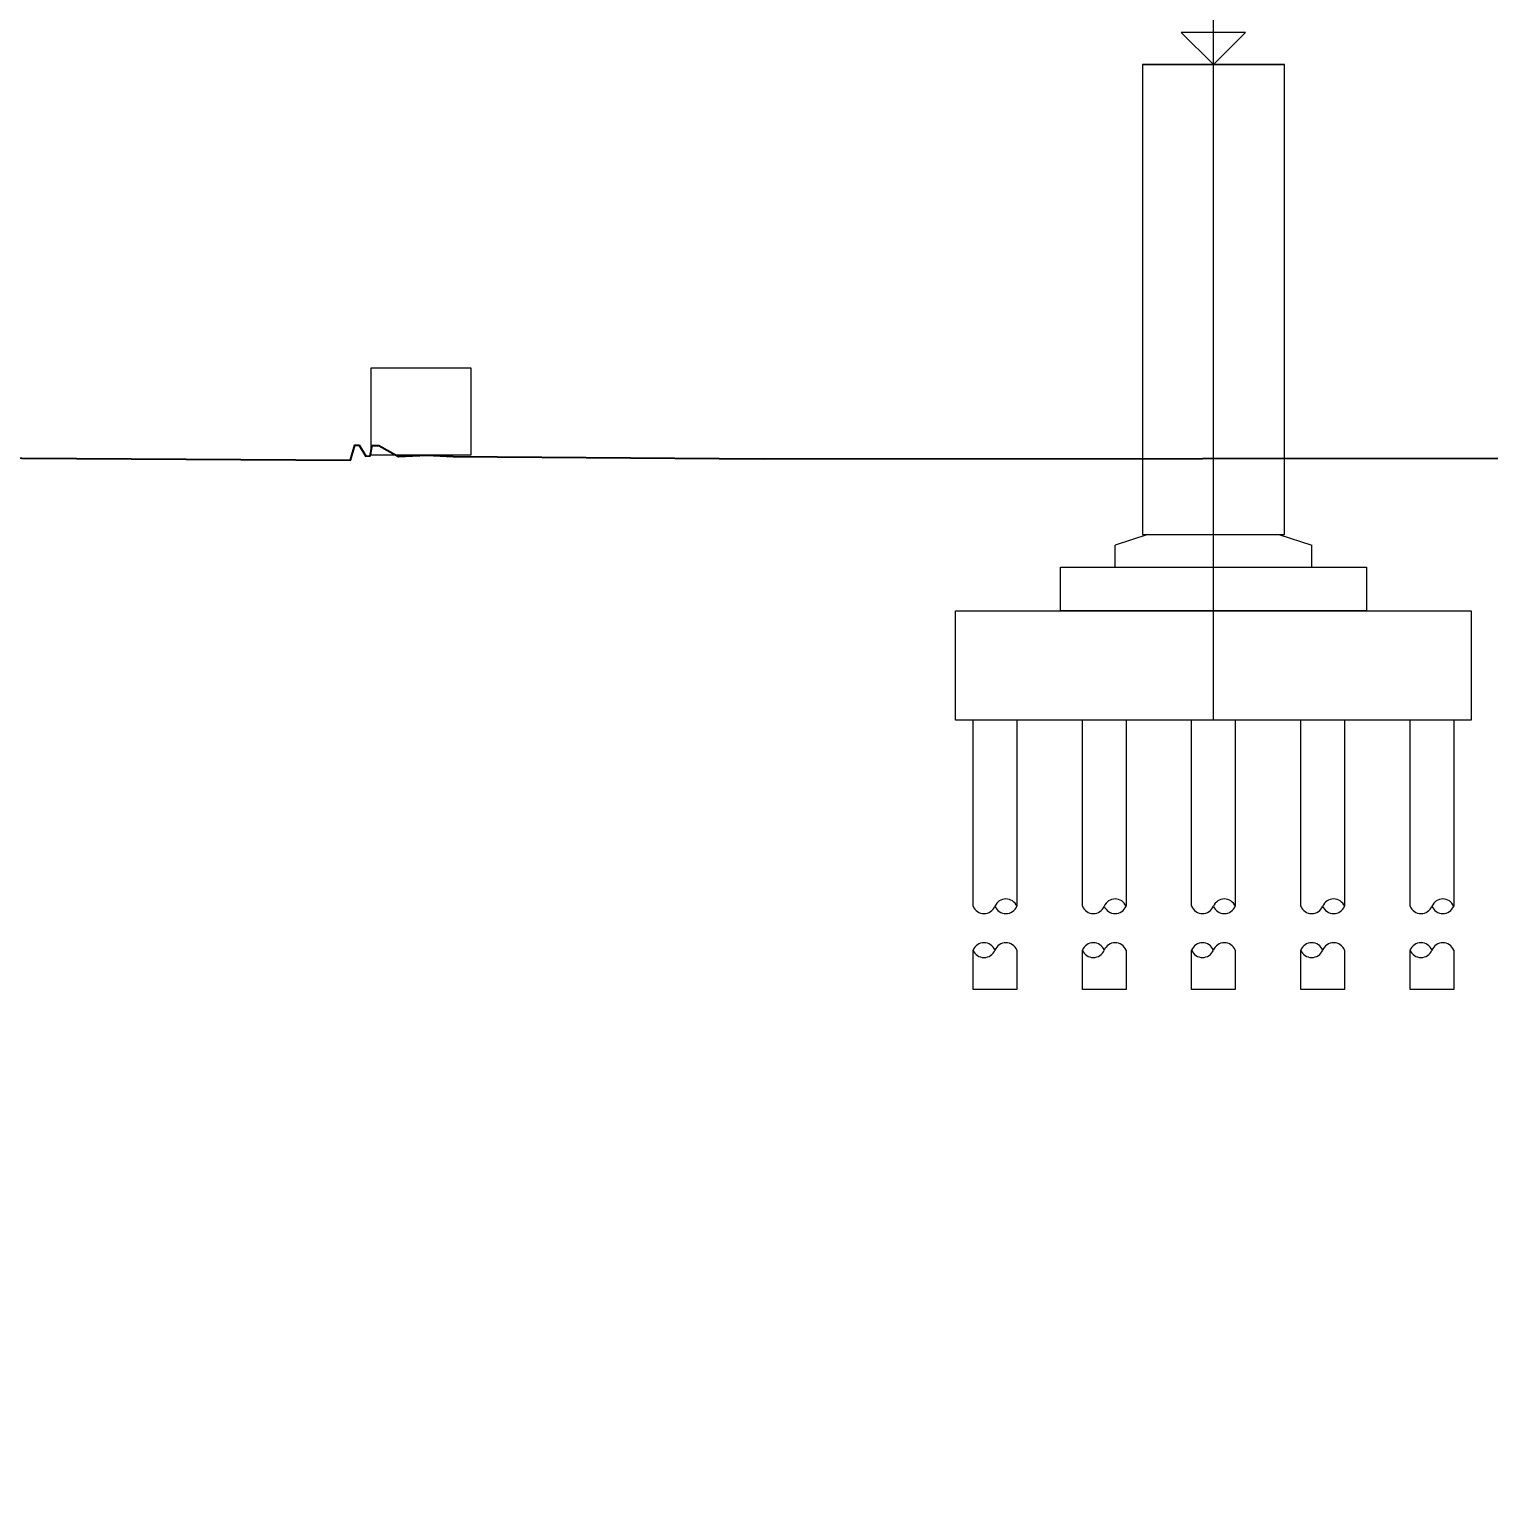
# Model space of a CAD drawing. Extents: x -2876908 to 633791, y -1383861 to 872234.
# Drawn here: x -1198022 to -1131223, y 681919 to 749014 of the extents above; entities that cross this region are included whole.
import ezdxf

# ---------------------------------------------------------------- set-up
doc = ezdxf.new("R2010")
doc.units = 0
doc.header["$LTSCALE"] = 5
doc.header["$MEASUREMENT"] = 0
doc.linetypes.add('CENTER', pattern=[2, 1.25, -0.25, 0.25, -0.25])
doc.layers.get('0').update_dxf_attribs({"linetype": 'CONTINUOUS', "lineweight": 25})
doc.layers.get('DEFPOINTS').update_dxf_attribs({"color": 35, "linetype": 'CONTINUOUS', "lineweight": 13})
for name, color, linetype, lineweight in [('3中心线', 6, 'CENTER', 18), ('5标注', 3, 'CONTINUOUS', 15), ('7边界线', 8, 'CONTINUOUS', 15), ('DIM', 3, 'CONTINUOUS', 0)]:
    doc.layers.add(name, color=color, linetype=linetype, lineweight=lineweight)
doc.layers.add('细线', color=3, linetype='CONTINUOUS')
doc.styles.add('TSSD_Dimension', font='tssdeng.shx', dxfattribs={"width": 0.7, "bigfont": 'hztxt.shx'})
doc.dimstyles.new('TSSD_100_100', dxfattribs={"dimtxt": 300, "dimasz": 100, "dimexe": 100, "dimexo": 250, "dimgap": 100, "dimtad": 1, "dimdec": 0, "dimzin": 0, "dimdsep": 46, "dimtxsty": 'TSSD_Dimension', "dimblk": 'ARCHTICK', "dimblk1": 'ARCHTICK', "dimblk2": 'ARCHTICK', "dimcen": 0, "dimdle": 100, "dimclrt": 7, "dimadec": 0, "dimazin": 0, "dimtfac": 1, "dimtdec": 0, "dimtix": 1, "dimtmove": 2, "dimatfit": 3, "dimfxl": 1, "dimtolj": 1, "dimtzin": 0, "dimarcsym": 0})

# ---------------------------------------------------------------- blocks, each defined once
blk = doc.blocks.new('立面图')
at = {"layer": '3中心线'}
blk.add_line((-495127, -48876), (-495127, -16387), dxfattribs=at)
at = {"layer": '7边界线'}
for p, q in [((-498127, -40376), (-499627, -40876)), ((-499627, -41876), (-499627, -40876)), ((-498127, -40376), (-492127, -40376)), ((-492127, -40376), (-490627, -40876)), ((-490627, -41876), (-490627, -40876))]:
    blk.add_line(p, q, dxfattribs=at)
at = {"layer": '7边界线', "flags": 128}
blk.add_lwpolyline([(-496597, -17406), (-495127, -18876), (-493657, -17406), (-496597, -17406)], dxfattribs=at)
at = {"layer": '7边界线'}
for points in [[(-498377, -18876), (-498377, -18876), (-491877, -18876), (-491877, -18876), (-498377, -18876)], [(-498377, -18876), (-498377, -40376), (-491877, -40376), (-491877, -18876)], [(-533674, -32754), (-529115, -32754), (-529115, -36754), (-533674, -36754), (-533674, -32754)], [(-502127, -41876), (-488127, -41876), (-488127, -43876), (-502127, -43876), (-502127, -41876)], [(-506927, -43876), (-483327, -43876), (-483327, -48876), (-506927, -48876), (-506927, -43876)], [(-506127, -57393), (-506127, -48876)], [(-506127, -57393), (-506127, -48876)], [(-504127, -48876), (-504127, -57393)], [(-504127, -48876), (-504127, -57393)], [(-501127, -57393), (-501127, -48876)], [(-501127, -57393), (-501127, -48876)], [(-499127, -48876), (-499127, -57393)], [(-499127, -48876), (-499127, -57393)], [(-496127, -57393), (-496127, -48876)], [(-496127, -57393), (-496127, -48876)], [(-494127, -48876), (-494127, -57393)], [(-494127, -48876), (-494127, -57393)], [(-491127, -57393), (-491127, -48876)], [(-491127, -57393), (-491127, -48876)], [(-489127, -48876), (-489127, -57393)], [(-489127, -48876), (-489127, -57393)], [(-486127, -57393), (-486127, -48876)], [(-486127, -57393), (-486127, -48876)], [(-484127, -48876), (-484127, -57393)], [(-484127, -48876), (-484127, -57393)], [(-504127, -59400), (-504127, -61199), (-506127, -61199), (-506127, -59400)], [(-499127, -59400), (-499127, -61199), (-501127, -61199), (-501127, -59400)], [(-494127, -59400), (-494127, -61199), (-496127, -61199), (-496127, -59400)], [(-489127, -59400), (-489127, -61199), (-491127, -61199), (-491127, -59400)], [(-484127, -59400), (-484127, -61199), (-486127, -61199), (-486127, -59400)]]:
    blk.add_lwpolyline(points, dxfattribs=at)
for centre, start, end in [((-505627, -57189), 202.18456, 337.81544), ((-504627, -57597), 22.18456, 157.81544), ((-504627, -57189), 202.18456, 337.81544), ((-500627, -57189), 202.18456, 337.81544), ((-499627, -57597), 22.18456, 157.81544), ((-499627, -57189), 202.18456, 337.81544), ((-495627, -57189), 202.18456, 337.81544), ((-494627, -57597), 22.18456, 157.81544), ((-494627, -57189), 202.18456, 337.81544), ((-490627, -57189), 202.18456, 337.81544), ((-489627, -57597), 22.18456, 157.81544), ((-489627, -57189), 202.18456, 337.81544), ((-485627, -57189), 202.18456, 337.81544), ((-484627, -57597), 22.18456, 157.81544), ((-484627, -57189), 202.18456, 337.81544), ((-505627, -59603), 22.18456, 157.81544), ((-505627, -59196), 202.18456, 337.81544), ((-504627, -59603), 22.18456, 157.81544), ((-500627, -59603), 22.18456, 157.81544), ((-500627, -59196), 202.18456, 337.81544), ((-499627, -59603), 22.18456, 157.81544), ((-495627, -59603), 22.18456, 157.81544), ((-495627, -59196), 202.18456, 337.81544), ((-494627, -59603), 22.18456, 157.81544), ((-490627, -59603), 22.18456, 157.81544), ((-490627, -59196), 202.18456, 337.81544), ((-489627, -59603), 22.18456, 157.81544), ((-485627, -59603), 22.18456, 157.81544), ((-485627, -59196), 202.18456, 337.81544), ((-484627, -59603), 22.18456, 157.81544)]:
    blk.add_arc(centre, 540, start, end, dxfattribs=at)
at = {"layer": '细线', "color": 3}
blk.add_lwpolyline([(-790927, -37614), (-765427, -37314), (-741327, -37434), (-718627, -37344), (-691127, -37164), (-665127, -36914), (-640127, -37014), (-613227, -36954), (-586327, -36884), (-559727, -36834), (-534627, -36974), (-534427, -36294), (-534227, -36294), (-533927, -36804), (-533727, -36784), (-533627, -36304), (-533327, -36304), (-532427, -36814), (-531127, -36754), (-529927, -36814), (-515727, -36924), (-495627, -36904), (-475627, -36894)], dxfattribs=at)
blk = doc.blocks.new('_ArchTick')
at = {"color": 0, "linetype": 'ByBlock', "const_width": 0.5}
blk.add_lwpolyline([(-0.707, -0.707), (0.707, 0.707)], dxfattribs=at)
blk = doc.blocks.new('*D1804')
at = {"layer": 'DEFPOINTS', "color": 0, "transparency": 16777216}
for p in [(-1143821, 681919), (-1065821, 681919), (-1065821, 671319)]:
    blk.add_point(p, dxfattribs=at)
at = {"layer": 'DIM', "color": 0, "linetype": 'ByBlock', "lineweight": -2, "transparency": 16777216}
blk.add_line((-1143821, 679419), (-1143821, 670319), dxfattribs=at)
at = {"layer": 'DIM', "color": 0, "lineweight": -2, "transparency": 16777216}
for p, q in [((-1065821, 679419), (-1065821, 670319)), ((-1144821, 671319), (-1064821, 671319))]:
    blk.add_line(p, q, dxfattribs=at)
at = {"layer": 'DIM', "color": 0, "lineweight": -2, "transparency": 16777216, "xscale": 1000, "yscale": 1000, "zscale": 1000, "rotation": 180}
blk.add_blockref('_ArchTick', (-1143821, 671319), dxfattribs=at)
at = {"layer": 'DIM', "color": 0, "lineweight": -2, "transparency": 16777216, "xscale": 1000, "yscale": 1000, "zscale": 1000}
blk.add_blockref('_ArchTick', (-1065821, 671319), dxfattribs=at)
at = {"layer": 'DIM', "color": 7, "transparency": 16777216, "insert": (-1104821, 673819), "char_height": 3000, "attachment_point": 5, "style": 'TSSD_Dimension'}
blk.add_mtext('\\A1;78000', dxfattribs=at)

msp = doc.modelspace()

# ---------------------------------------------------------------- block references
at = {"layer": '5标注'}
msp.add_blockref('立面图', (-648694.383, 766279.851), dxfattribs=at)

# ---------------------------------------------------------------- dimensions: what is measured, and where the dimension line sits
at = {"layer": 'DIM'}
dim = msp.add_linear_dim(base=(-1065821.087, 671319.493), p1=(-1143821.105, 681919.248), p2=(-1065821.087, 681919.248), dimstyle='TSSD_100_100', override={"dimtxt": 3000, "dimasz": 1000, "dimexe": 1000, "dimexo": 2500, "dimgap": 1000, "dimdle": 1000}, dxfattribs=at)
dim.commit()
dim.dimension.update_dxf_attribs({"geometry": '*D1804', "text_midpoint": (-1104821.096, 673819.493)})

doc.saveas('drawing.dxf')
